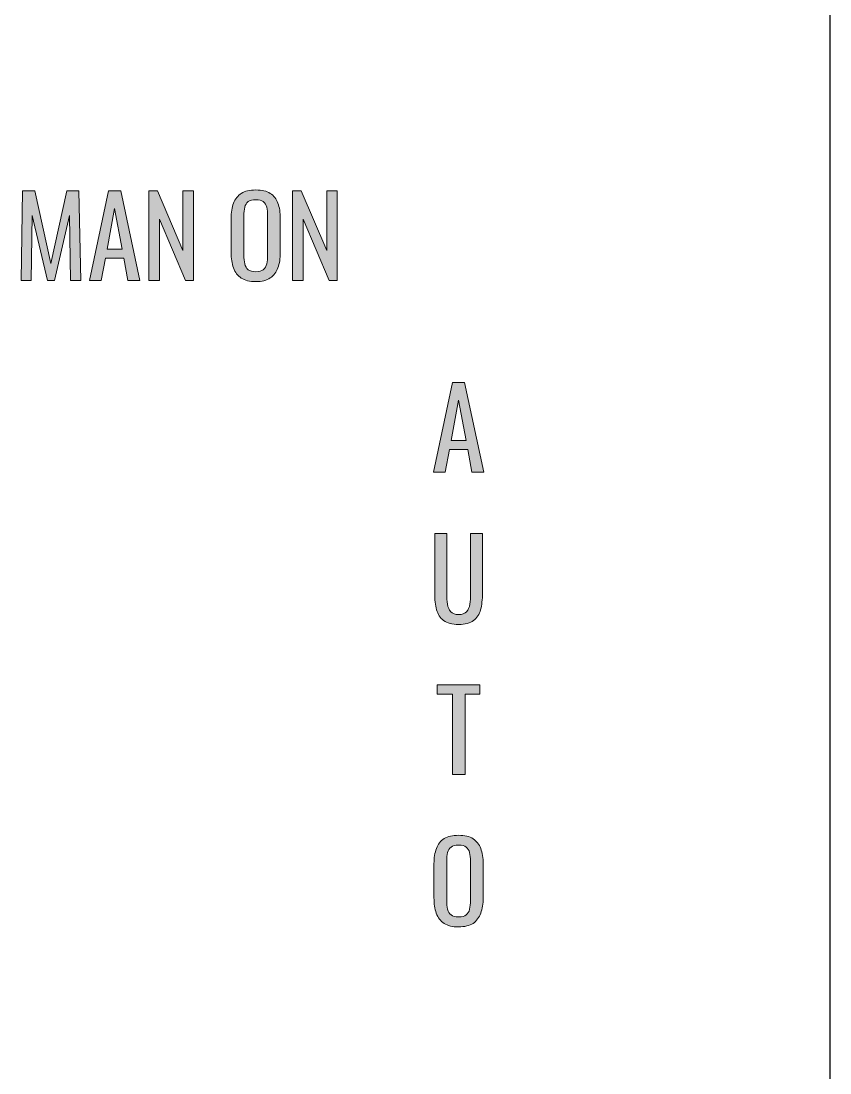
# Model space of a CAD drawing. Header units: inches. Extents: x 145 to 467, y 0 to 792.
# Drawn here: x 386.6 to 466.9, y 583.4 to 687.7 of the extents above; entities that cross this region are included whole.
import ezdxf

# ---------------------------------------------------------------- set-up
doc = ezdxf.new("R2010")
doc.units = ezdxf.units.IN
doc.header["$MEASUREMENT"] = 0
doc.layers.add('EVAC_Holes v5_0', color=7, linetype='Continuous')

# ---------------------------------------------------------------- blocks, each defined once
blk = doc.blocks.new('block 2')
at = {"layer": 'EVAC_Holes v5_0', "color": 7, "lineweight": 25}
blk.add_lwpolyline([(466.86, -0.08), (466.86, 792.08)], dxfattribs=at)
blk = doc.blocks.new('block 133')
at = {"layer": 'EVAC_Holes v5_0'}
h = blk.add_hatch(color=7, dxfattribs=at)
h.dxf.hatch_style = 2
h.paths.add_polyline_path([(386.58, 662), (386.74, 670.91), (387.96, 670.91), (389.54, 663.68), (391.12, 670.91), (392.33, 670.91), (392.5, 662), (391.5, 662), (391.4, 668.47), (389.89, 662), (389.19, 662), (387.69, 668.47), (387.59, 662)])
h = blk.add_hatch(color=7, dxfattribs=at)
h.dxf.hatch_style = 2
h.paths.add_polyline_path([(393.38, 662), (395.27, 670.91), (396.47, 670.91), (398.37, 662), (397.19, 662), (396.79, 664.24), (394.97, 664.24), (394.54, 662)])
h.paths.add_polyline_path([(395.14, 665.13), (396.62, 665.13), (395.87, 669.15)])
h = blk.add_hatch(color=7, dxfattribs=at)
h.dxf.hatch_style = 2
h.paths.add_polyline_path([(399.27, 662), (399.27, 670.91), (400.12, 670.91), (402.65, 664.99), (402.65, 670.91), (403.68, 670.91), (403.68, 662), (402.89, 662), (400.33, 668.08), (400.33, 662)])
h = blk.add_hatch(color=7, dxfattribs=at)
h.dxf.hatch_style = 2
edge = h.paths.add_edge_path()
edge.add_spline(control_points=[(409.88, 661.9), (409.28, 661.9), (408.79, 662.02), (408.44, 662.25), (408.08, 662.49), (407.82, 662.82), (407.67, 663.26), (407.51, 663.7), (407.43, 664.21), (407.43, 664.79), (407.43, 664.79), (407.43, 668.17), (407.43, 668.17), (407.43, 668.76), (407.51, 669.26), (407.67, 669.68), (407.83, 670.1), (408.08, 670.43), (408.44, 670.65), (408.8, 670.88), (409.28, 670.99), (409.88, 670.99), (410.48, 670.99), (410.95, 670.87), (411.31, 670.65), (411.66, 670.42), (411.91, 670.1), (412.07, 669.68), (412.23, 669.26), (412.31, 668.76), (412.31, 668.17), (412.31, 668.17), (412.31, 664.78), (412.31, 664.78), (412.31, 664.2), (412.23, 663.7), (412.07, 663.27), (411.91, 662.83), (411.66, 662.5), (411.31, 662.26), (410.95, 662.02), (410.48, 661.9), (409.88, 661.9)], knot_values=[0, 0, 0, 0, 1, 1, 1, 2, 2, 2, 3, 3, 3, 4, 4, 4, 5, 5, 5, 6, 6, 6, 7, 7, 7, 8, 8, 8, 9, 9, 9, 10, 10, 10, 11, 11, 11, 12, 12, 12, 13, 13, 13, 14, 14, 14, 14], degree=3, periodic=0)
edge = h.paths.add_edge_path()
edge.add_spline(control_points=[(409.88, 662.88), (410.21, 662.88), (410.46, 662.95), (410.62, 663.08), (410.79, 663.22), (410.91, 663.41), (410.97, 663.66), (411.02, 663.9), (411.05, 664.19), (411.05, 664.52), (411.05, 664.52), (411.05, 668.42), (411.05, 668.42), (411.05, 668.75), (411.02, 669.04), (410.97, 669.28), (410.91, 669.51), (410.79, 669.7), (410.62, 669.83), (410.46, 669.95), (410.21, 670.02), (409.88, 670.02), (409.55, 670.02), (409.29, 669.95), (409.12, 669.83), (408.95, 669.7), (408.83, 669.51), (408.78, 669.28), (408.72, 669.04), (408.69, 668.75), (408.69, 668.42), (408.69, 668.42), (408.69, 664.52), (408.69, 664.52), (408.69, 664.19), (408.72, 663.9), (408.78, 663.66), (408.83, 663.41), (408.95, 663.22), (409.12, 663.08), (409.29, 662.95), (409.55, 662.88), (409.88, 662.88)], knot_values=[0, 0, 0, 0, 1, 1, 1, 2, 2, 2, 3, 3, 3, 4, 4, 4, 5, 5, 5, 6, 6, 6, 7, 7, 7, 8, 8, 8, 9, 9, 9, 10, 10, 10, 11, 11, 11, 12, 12, 12, 13, 13, 13, 14, 14, 14, 14], degree=3, periodic=0)
h = blk.add_hatch(color=7, dxfattribs=at)
h.dxf.hatch_style = 2
h.paths.add_polyline_path([(413.53, 662), (413.53, 670.91), (414.38, 670.91), (416.91, 664.99), (416.91, 670.91), (417.94, 670.91), (417.94, 662), (417.15, 662), (414.58, 668.08), (414.58, 662)])
at = {"layer": 'EVAC_Holes v5_0', "lineweight": 0}
for points in [[(386.58, 662), (386.74, 670.91), (387.96, 670.91), (389.54, 663.68), (391.12, 670.91), (392.33, 670.91), (392.5, 662), (391.5, 662), (391.4, 668.47), (389.89, 662), (389.19, 662), (387.69, 668.47), (387.59, 662), (386.58, 662)], [(393.38, 662), (395.27, 670.91), (396.47, 670.91), (398.37, 662), (397.19, 662), (396.79, 664.24), (394.97, 664.24), (394.54, 662), (393.38, 662)], [(399.27, 662), (399.27, 670.91), (400.12, 670.91), (402.65, 664.99), (402.65, 670.91), (403.68, 670.91), (403.68, 662), (402.89, 662), (400.33, 668.08), (400.33, 662), (399.27, 662)], [(413.53, 662), (413.53, 670.91), (414.38, 670.91), (416.91, 664.99), (416.91, 670.91), (417.94, 670.91), (417.94, 662), (417.15, 662), (414.58, 668.08), (414.58, 662), (413.53, 662)], [(395.14, 665.13), (396.62, 665.13), (395.87, 669.15), (395.14, 665.13)]]:
    blk.add_lwpolyline(points, dxfattribs=at)
for points in [[(409.88, 661.9), (409.28, 661.9), (408.79, 662.02), (408.44, 662.25), (408.08, 662.49), (407.82, 662.82), (407.67, 663.26), (407.51, 663.7), (407.43, 664.21), (407.43, 664.79), (407.43, 664.79), (407.43, 668.17), (407.43, 668.17), (407.43, 668.76), (407.51, 669.26), (407.67, 669.68), (407.83, 670.1), (408.08, 670.43), (408.44, 670.65), (408.8, 670.88), (409.28, 670.99), (409.88, 670.99), (410.48, 670.99), (410.95, 670.87), (411.31, 670.65), (411.66, 670.42), (411.91, 670.1), (412.07, 669.68), (412.23, 669.26), (412.31, 668.76), (412.31, 668.17), (412.31, 668.17), (412.31, 664.78), (412.31, 664.78), (412.31, 664.2), (412.23, 663.7), (412.07, 663.27), (411.91, 662.83), (411.66, 662.5), (411.31, 662.26), (410.95, 662.02), (410.48, 661.9), (409.88, 661.9)], [(409.88, 662.88), (410.21, 662.88), (410.46, 662.95), (410.62, 663.08), (410.79, 663.22), (410.91, 663.41), (410.97, 663.66), (411.02, 663.9), (411.05, 664.19), (411.05, 664.52), (411.05, 664.52), (411.05, 668.42), (411.05, 668.42), (411.05, 668.75), (411.02, 669.04), (410.97, 669.28), (410.91, 669.51), (410.79, 669.7), (410.62, 669.83), (410.46, 669.95), (410.21, 670.02), (409.88, 670.02), (409.55, 670.02), (409.29, 669.95), (409.12, 669.83), (408.95, 669.7), (408.83, 669.51), (408.78, 669.28), (408.72, 669.04), (408.69, 668.75), (408.69, 668.42), (408.69, 668.42), (408.69, 664.52), (408.69, 664.52), (408.69, 664.19), (408.72, 663.9), (408.78, 663.66), (408.83, 663.41), (408.95, 663.22), (409.12, 663.08), (409.29, 662.95), (409.55, 662.88), (409.88, 662.88)]]:
    blk.add_open_spline(points, degree=3, knots=[0, 0, 0, 0, 1, 1, 1, 2, 2, 2, 3, 3, 3, 4, 4, 4, 5, 5, 5, 6, 6, 6, 7, 7, 7, 8, 8, 8, 9, 9, 9, 10, 10, 10, 11, 11, 11, 12, 12, 12, 13, 13, 13, 14, 14, 14, 14], dxfattribs=at)
blk = doc.blocks.new('block 162')
at = {"layer": 'EVAC_Holes v5_0'}
h = blk.add_hatch(color=7, dxfattribs=at)
h.dxf.hatch_style = 2
h.paths.add_polyline_path([(427.5, 643), (429.39, 651.91), (430.59, 651.91), (432.5, 643), (431.32, 643), (430.91, 645.24), (429.1, 645.24), (428.67, 643)])
h.paths.add_polyline_path([(429.26, 646.13), (430.75, 646.13), (430, 650.15)])
h = blk.add_hatch(color=7, dxfattribs=at)
h.dxf.hatch_style = 2
edge = h.paths.add_edge_path()
edge.add_spline(control_points=[(430.01, 627.9), (429.36, 627.9), (428.87, 628.02), (428.52, 628.28), (428.18, 628.54), (427.94, 628.9), (427.82, 629.36), (427.69, 629.83), (427.63, 630.37), (427.63, 631), (427.63, 631), (427.63, 636.91), (427.63, 636.91), (427.63, 636.91), (428.82, 636.91), (428.82, 636.91), (428.82, 636.91), (428.82, 630.94), (428.82, 630.94), (428.82, 630.56), (428.84, 630.21), (428.89, 629.9), (428.95, 629.58), (429.06, 629.33), (429.23, 629.15), (429.4, 628.97), (429.66, 628.88), (430.01, 628.88), (430.36, 628.88), (430.62, 628.97), (430.79, 629.15), (430.96, 629.33), (431.07, 629.58), (431.12, 629.9), (431.17, 630.21), (431.19, 630.56), (431.19, 630.94), (431.19, 630.94), (431.19, 636.91), (431.19, 636.91), (431.19, 636.91), (432.37, 636.91), (432.37, 636.91), (432.37, 636.91), (432.37, 631), (432.37, 631), (432.37, 630.37), (432.31, 629.83), (432.18, 629.36), (432.06, 628.9), (431.83, 628.54), (431.49, 628.28), (431.14, 628.02), (430.65, 627.9), (430.01, 627.9)], knot_values=[0, 0, 0, 0, 1, 1, 1, 2, 2, 2, 3, 3, 3, 4, 4, 4, 5, 5, 5, 6, 6, 6, 7, 7, 7, 8, 8, 8, 9, 9, 9, 10, 10, 10, 11, 11, 11, 12, 12, 12, 13, 13, 13, 14, 14, 14, 15, 15, 15, 16, 16, 16, 17, 17, 17, 18, 18, 18, 18], degree=3, periodic=0)
h = blk.add_hatch(color=7, dxfattribs=at)
h.dxf.hatch_style = 2
h.paths.add_polyline_path([(429.4, 613), (429.4, 620.98), (427.89, 620.98), (427.89, 621.91), (432.11, 621.91), (432.11, 620.98), (430.64, 620.98), (430.64, 613)])
h = blk.add_hatch(color=7, dxfattribs=at)
h.dxf.hatch_style = 2
edge = h.paths.add_edge_path()
edge.add_spline(control_points=[(430.01, 597.9), (429.4, 597.9), (428.92, 598.01), (428.56, 598.25), (428.21, 598.48), (427.95, 598.82), (427.79, 599.25), (427.64, 599.69), (427.56, 600.2), (427.56, 600.79), (427.56, 600.79), (427.56, 604.17), (427.56, 604.17), (427.56, 604.75), (427.64, 605.26), (427.8, 605.68), (427.96, 606.1), (428.21, 606.42), (428.57, 606.65), (428.93, 606.87), (429.4, 606.98), (430.01, 606.98), (430.61, 606.98), (431.08, 606.87), (431.44, 606.64), (431.79, 606.41), (432.04, 606.09), (432.2, 605.67), (432.36, 605.25), (432.44, 604.75), (432.44, 604.17), (432.44, 604.17), (432.44, 600.78), (432.44, 600.78), (432.44, 600.2), (432.36, 599.69), (432.2, 599.26), (432.04, 598.83), (431.79, 598.49), (431.44, 598.25), (431.08, 598.02), (430.61, 597.9), (430.01, 597.9)], knot_values=[0, 0, 0, 0, 1, 1, 1, 2, 2, 2, 3, 3, 3, 4, 4, 4, 5, 5, 5, 6, 6, 6, 7, 7, 7, 8, 8, 8, 9, 9, 9, 10, 10, 10, 11, 11, 11, 12, 12, 12, 13, 13, 13, 14, 14, 14, 14], degree=3, periodic=0)
edge = h.paths.add_edge_path()
edge.add_spline(control_points=[(430.01, 598.88), (430.34, 598.88), (430.58, 598.94), (430.75, 599.08), (430.92, 599.21), (431.04, 599.4), (431.09, 599.65), (431.15, 599.9), (431.18, 600.18), (431.18, 600.51), (431.18, 600.51), (431.18, 604.42), (431.18, 604.42), (431.18, 604.75), (431.15, 605.03), (431.09, 605.27), (431.04, 605.51), (430.92, 605.69), (430.75, 605.82), (430.58, 605.95), (430.34, 606.01), (430.01, 606.01), (429.68, 606.01), (429.42, 605.95), (429.25, 605.82), (429.08, 605.69), (428.96, 605.51), (428.91, 605.27), (428.85, 605.03), (428.82, 604.75), (428.82, 604.42), (428.82, 604.42), (428.82, 600.51), (428.82, 600.51), (428.82, 600.18), (428.85, 599.9), (428.91, 599.65), (428.96, 599.4), (429.08, 599.21), (429.25, 599.08), (429.42, 598.94), (429.68, 598.88), (430.01, 598.88)], knot_values=[0, 0, 0, 0, 1, 1, 1, 2, 2, 2, 3, 3, 3, 4, 4, 4, 5, 5, 5, 6, 6, 6, 7, 7, 7, 8, 8, 8, 9, 9, 9, 10, 10, 10, 11, 11, 11, 12, 12, 12, 13, 13, 13, 14, 14, 14, 14], degree=3, periodic=0)
at = {"layer": 'EVAC_Holes v5_0', "lineweight": 0}
for points in [[(427.5, 643), (429.39, 651.91), (430.59, 651.91), (432.5, 643), (431.32, 643), (430.91, 645.24), (429.1, 645.24), (428.67, 643), (427.5, 643)], [(429.26, 646.13), (430.75, 646.13), (430, 650.15), (429.26, 646.13)], [(429.4, 613), (429.4, 620.98), (427.89, 620.98), (427.89, 621.91), (432.11, 621.91), (432.11, 620.98), (430.64, 620.98), (430.64, 613), (429.4, 613)]]:
    blk.add_lwpolyline(points, dxfattribs=at)
for points, knots in [([(430.01, 627.9), (429.36, 627.9), (428.87, 628.02), (428.52, 628.28), (428.18, 628.54), (427.94, 628.9), (427.82, 629.36), (427.69, 629.83), (427.63, 630.37), (427.63, 631), (427.63, 631), (427.63, 636.91), (427.63, 636.91), (427.63, 636.91), (428.82, 636.91), (428.82, 636.91), (428.82, 636.91), (428.82, 630.94), (428.82, 630.94), (428.82, 630.56), (428.84, 630.21), (428.89, 629.9), (428.95, 629.58), (429.06, 629.33), (429.23, 629.15), (429.4, 628.97), (429.66, 628.88), (430.01, 628.88), (430.36, 628.88), (430.62, 628.97), (430.79, 629.15), (430.96, 629.33), (431.07, 629.58), (431.12, 629.9), (431.17, 630.21), (431.19, 630.56), (431.19, 630.94), (431.19, 630.94), (431.19, 636.91), (431.19, 636.91), (431.19, 636.91), (432.37, 636.91), (432.37, 636.91), (432.37, 636.91), (432.37, 631), (432.37, 631), (432.37, 630.37), (432.31, 629.83), (432.18, 629.36), (432.06, 628.9), (431.83, 628.54), (431.49, 628.28), (431.14, 628.02), (430.65, 627.9), (430.01, 627.9)], [0, 0, 0, 0, 1, 1, 1, 2, 2, 2, 3, 3, 3, 4, 4, 4, 5, 5, 5, 6, 6, 6, 7, 7, 7, 8, 8, 8, 9, 9, 9, 10, 10, 10, 11, 11, 11, 12, 12, 12, 13, 13, 13, 14, 14, 14, 15, 15, 15, 16, 16, 16, 17, 17, 17, 18, 18, 18, 18]), ([(430.01, 597.9), (429.4, 597.9), (428.92, 598.01), (428.56, 598.25), (428.21, 598.48), (427.95, 598.82), (427.79, 599.25), (427.64, 599.69), (427.56, 600.2), (427.56, 600.79), (427.56, 600.79), (427.56, 604.17), (427.56, 604.17), (427.56, 604.75), (427.64, 605.26), (427.8, 605.68), (427.96, 606.1), (428.21, 606.42), (428.57, 606.65), (428.93, 606.87), (429.4, 606.98), (430.01, 606.98), (430.61, 606.98), (431.08, 606.87), (431.44, 606.64), (431.79, 606.41), (432.04, 606.09), (432.2, 605.67), (432.36, 605.25), (432.44, 604.75), (432.44, 604.17), (432.44, 604.17), (432.44, 600.78), (432.44, 600.78), (432.44, 600.2), (432.36, 599.69), (432.2, 599.26), (432.04, 598.83), (431.79, 598.49), (431.44, 598.25), (431.08, 598.02), (430.61, 597.9), (430.01, 597.9)], [0, 0, 0, 0, 1, 1, 1, 2, 2, 2, 3, 3, 3, 4, 4, 4, 5, 5, 5, 6, 6, 6, 7, 7, 7, 8, 8, 8, 9, 9, 9, 10, 10, 10, 11, 11, 11, 12, 12, 12, 13, 13, 13, 14, 14, 14, 14]), ([(430.01, 598.88), (430.34, 598.88), (430.58, 598.94), (430.75, 599.08), (430.92, 599.21), (431.04, 599.4), (431.09, 599.65), (431.15, 599.9), (431.18, 600.18), (431.18, 600.51), (431.18, 600.51), (431.18, 604.42), (431.18, 604.42), (431.18, 604.75), (431.15, 605.03), (431.09, 605.27), (431.04, 605.51), (430.92, 605.69), (430.75, 605.82), (430.58, 605.95), (430.34, 606.01), (430.01, 606.01), (429.68, 606.01), (429.42, 605.95), (429.25, 605.82), (429.08, 605.69), (428.96, 605.51), (428.91, 605.27), (428.85, 605.03), (428.82, 604.75), (428.82, 604.42), (428.82, 604.42), (428.82, 600.51), (428.82, 600.51), (428.82, 600.18), (428.85, 599.9), (428.91, 599.65), (428.96, 599.4), (429.08, 599.21), (429.25, 599.08), (429.42, 598.94), (429.68, 598.88), (430.01, 598.88)], [0, 0, 0, 0, 1, 1, 1, 2, 2, 2, 3, 3, 3, 4, 4, 4, 5, 5, 5, 6, 6, 6, 7, 7, 7, 8, 8, 8, 9, 9, 9, 10, 10, 10, 11, 11, 11, 12, 12, 12, 13, 13, 13, 14, 14, 14, 14])]:
    blk.add_open_spline(points, degree=3, knots=knots, dxfattribs=at)

msp = doc.modelspace()

# ---------------------------------------------------------------- block references
at = {"layer": 'EVAC_Holes v5_0'}
for name in ['block 2', 'block 133', 'block 162']:
    msp.add_blockref(name, (0, 0), dxfattribs=at)

doc.saveas('drawing.dxf')
